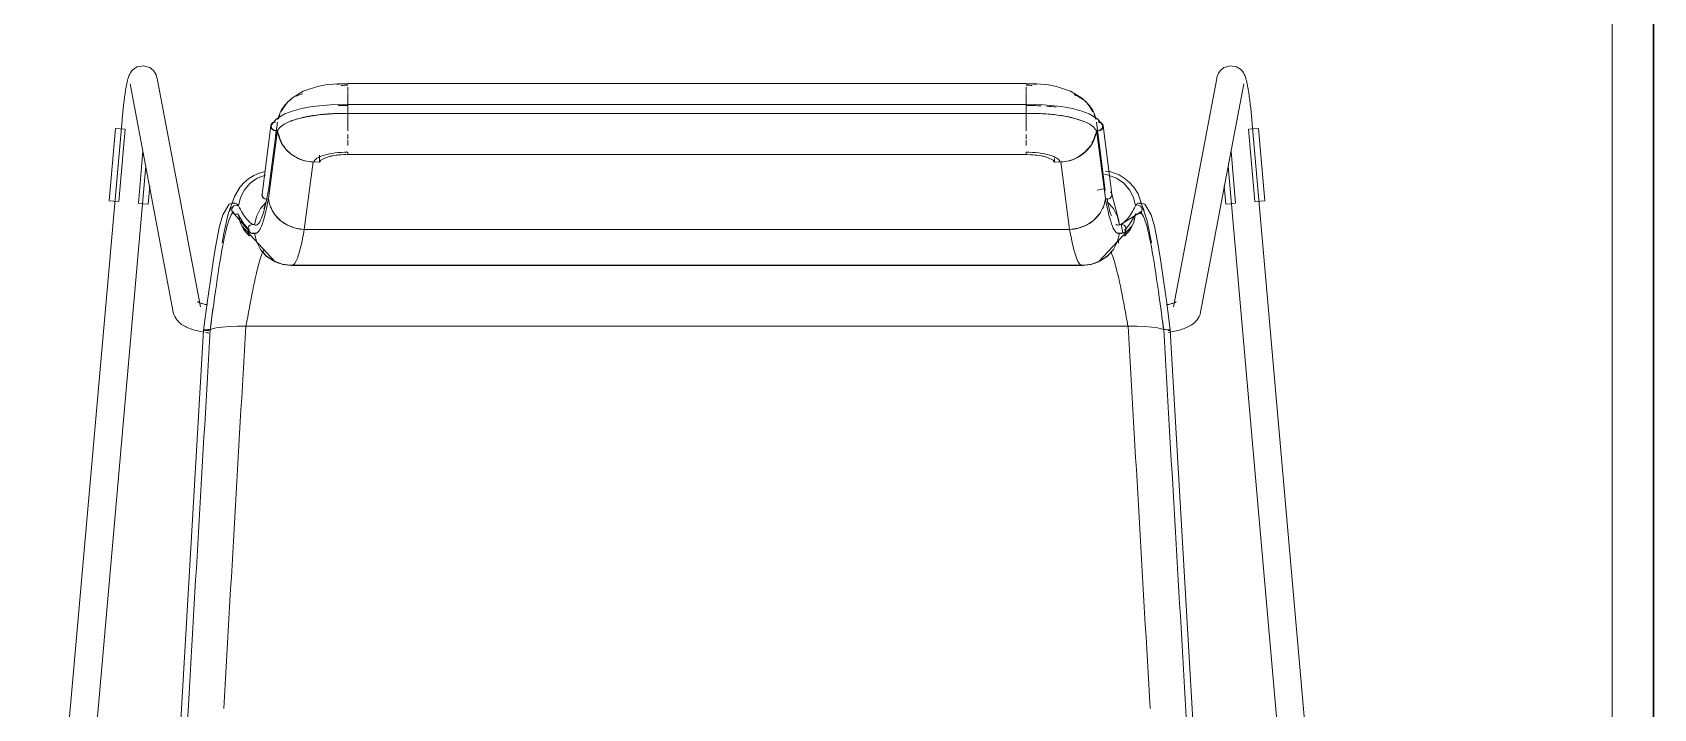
# Model space of a CAD drawing. Header units: millimetres. Extents: x 155927 to 317870, y -36033 to 97293.
# Drawn here: x 224525 to 225230, y 31670 to 31964 of the extents above; entities that cross this region are included whole.
import ezdxf

# ---------------------------------------------------------------- set-up
doc = ezdxf.new("R2010")
doc.units = ezdxf.units.MM
doc.header["$MEASUREMENT"] = 0
for name, color, linetype, lineweight in [('A-GENM', 8, 'CONTINUOUS', 9), ('I-FURN', 8, 'CONTINUOUS', 9), ('I-WALL', 7, 'CONTINUOUS', 9)]:
    doc.layers.add(name, color=color, linetype=linetype, lineweight=lineweight)

msp = doc.modelspace()

# ---------------------------------------------------------------- linework, layer by layer
at = {"layer": 'A-GENM'}
msp.add_line((225211.88, 34227.61), (225211.88, 29907.61), dxfattribs=at)
at = {"layer": 'I-FURN'}
for p, q in [((224569.02, 31948.35), (224568.16, 31947.44)), ((224570.67, 31949.39), (224569.02, 31948.35)), ((224573.43, 31949.88), (224570.67, 31949.39)), ((224576.18, 31949.04), (224573.43, 31949.88)), ((224576.18, 31949.04), (224577.76, 31947.72)), ((224577.76, 31947.72), (224578.51, 31946.64)), ((225041.54, 31947.72), (225040.8, 31946.64)), ((225043.12, 31949.04), (225041.54, 31947.72)), ((225043.12, 31949.04), (225045.87, 31949.88)), ((225045.87, 31949.88), (225048.63, 31949.39)), ((225048.63, 31949.39), (225050.28, 31948.35)), ((225050.28, 31948.35), (225051.14, 31947.44)), ((224565.92, 31940.96), (224565.82, 31940.45)), ((224566.01, 31941.46), (224565.92, 31940.96)), ((224566.11, 31941.94), (224566.01, 31941.46)), ((224566.2, 31942.4), (224566.11, 31941.94)), ((224566.3, 31942.84), (224566.2, 31942.4)), ((224566.4, 31943.27), (224566.3, 31942.84)), ((224566.5, 31943.68), (224566.4, 31943.27)), ((224566.61, 31944.08), (224566.5, 31943.68)), ((224566.73, 31944.48), (224566.61, 31944.08)), ((224566.85, 31944.87), (224566.73, 31944.48)), ((224566.99, 31945.28), (224566.85, 31944.87)), ((224567.16, 31945.7), (224566.99, 31945.28)), ((224567.38, 31946.18), (224567.16, 31945.7)), ((224567.68, 31946.74), (224567.38, 31946.18)), ((224567.53, 31942.05), (224586.34, 31842.76)), ((224568.16, 31947.44), (224567.68, 31946.74)), ((224578.51, 31946.64), (224578.88, 31945.84)), ((224578.88, 31945.84), (224579.1, 31945.22)), ((224579.1, 31945.22), (224579.23, 31944.7)), ((224579.23, 31944.7), (224579.32, 31944.28)), ((224598.13, 31844.99), (224579.32, 31944.28)), ((224642.85, 31938.82), (224649, 31940.85)), ((224649, 31940.85), (224652.5, 31941.5)), ((224652.5, 31941.5), (224657.71, 31942.02)), ((224657.71, 31942.02), (224662.22, 31942.1)), ((224662.22, 31942.1), (224662.22, 31941.93)), ((224957.08, 31942.1), (224662.23, 31942.1)), ((224662.23, 31941.8), (224662.23, 31942.08)), ((224662.23, 31938.85), (224662.23, 31940.61)), ((224957.08, 31941.93), (224957.08, 31942.1)), ((224961.59, 31942.02), (224957.08, 31942.1)), ((224957.08, 31942.08), (224957.08, 31941.8)), ((224957.08, 31940.61), (224957.08, 31938.85)), ((224966.8, 31941.5), (224961.59, 31942.02)), ((224970.3, 31940.85), (224966.8, 31941.5)), ((224976.45, 31938.82), (224970.3, 31940.85)), ((225039.98, 31944.28), (225021.17, 31844.99)), ((225032.96, 31842.76), (225051.77, 31942.05)), ((225040.07, 31944.7), (225039.98, 31944.28)), ((225040.21, 31945.22), (225040.07, 31944.7)), ((225040.42, 31945.84), (225040.21, 31945.22)), ((225040.8, 31946.64), (225040.42, 31945.84)), ((225051.14, 31947.44), (225051.62, 31946.74)), ((225051.62, 31946.74), (225051.92, 31946.18)), ((225051.92, 31946.18), (225052.14, 31945.7)), ((225052.14, 31945.7), (225052.31, 31945.28)), ((225052.31, 31945.28), (225052.45, 31944.87)), ((225052.45, 31944.87), (225052.57, 31944.48)), ((225052.57, 31944.48), (225052.69, 31944.08)), ((225052.69, 31944.08), (225052.8, 31943.68)), ((225052.8, 31943.68), (225052.9, 31943.27)), ((225052.9, 31943.27), (225053, 31942.84)), ((225053, 31942.84), (225053.1, 31942.4)), ((225053.1, 31942.4), (225053.2, 31941.94)), ((225053.2, 31941.94), (225053.29, 31941.46)), ((225053.29, 31941.46), (225053.39, 31940.96)), ((225053.39, 31940.96), (225053.48, 31940.45)), ((224564.83, 31933.68), (224564.75, 31932.98)), ((224564.92, 31934.37), (224564.83, 31933.68)), ((224565, 31935.04), (224564.92, 31934.37)), ((224565.09, 31935.7), (224565, 31935.04)), ((224565.18, 31936.35), (224565.09, 31935.7)), ((224565.27, 31936.99), (224565.18, 31936.35)), ((224565.36, 31937.61), (224565.27, 31936.99)), ((224565.45, 31938.21), (224565.36, 31937.61)), ((224565.54, 31938.8), (224565.45, 31938.21)), ((224565.63, 31939.36), (224565.54, 31938.8)), ((224565.73, 31939.92), (224565.63, 31939.36)), ((224565.82, 31940.45), (224565.73, 31939.92)), ((224634.49, 31932.05), (224636.16, 31934.12)), ((224636.16, 31934.12), (224638.13, 31935.95)), ((224638.13, 31935.95), (224642.85, 31938.82)), ((224662.22, 31935.84), (224662.22, 31932.82)), ((224662.23, 31936), (224662.23, 31938.58)), ((224662.23, 31932.82), (224662.23, 31935.83)), ((224957.08, 31938.58), (224957.08, 31936)), ((224957.08, 31932.82), (224957.08, 31935.84)), ((224957.08, 31935.83), (224957.08, 31932.82)), ((224981.17, 31935.95), (224976.45, 31938.82)), ((224983.14, 31934.12), (224981.17, 31935.95)), ((224984.82, 31932.05), (224983.14, 31934.12)), ((225053.48, 31940.45), (225053.57, 31939.92)), ((225053.57, 31939.92), (225053.67, 31939.36)), ((225053.67, 31939.36), (225053.76, 31938.8)), ((225053.76, 31938.8), (225053.85, 31938.21)), ((225053.85, 31938.21), (225053.94, 31937.61)), ((225053.94, 31937.61), (225054.03, 31936.99)), ((225054.03, 31936.99), (225054.12, 31936.35)), ((225054.12, 31936.35), (225054.21, 31935.7)), ((225054.21, 31935.7), (225054.3, 31935.04)), ((225054.3, 31935.04), (225054.39, 31934.37)), ((225054.39, 31934.37), (225054.47, 31933.68)), ((225054.47, 31933.68), (225054.56, 31932.98)), ((224564.13, 31927.11), (224564.06, 31926.36)), ((224564.2, 31927.86), (224564.13, 31927.11)), ((224564.27, 31928.61), (224564.2, 31927.86)), ((224564.35, 31929.35), (224564.27, 31928.61)), ((224564.42, 31930.09), (224564.35, 31929.35)), ((224564.5, 31930.83), (224564.42, 31930.09)), ((224564.58, 31931.55), (224564.5, 31930.83)), ((224564.66, 31932.27), (224564.58, 31931.55)), ((224564.75, 31932.98), (224564.66, 31932.27)), ((224629.13, 31924.29), (224631.02, 31926.67)), ((224631.02, 31926.67), (224634.85, 31928.97)), ((224633.16, 31929.78), (224634.49, 31932.05)), ((224634.85, 31928.97), (224638.02, 31930.17)), ((224638.02, 31930.17), (224642.06, 31931.25)), ((224640.89, 31926.9), (224638.07, 31926.02)), ((224644.39, 31927.7), (224640.89, 31926.9)), ((224642.06, 31931.25), (224646.78, 31932.11)), ((224649.83, 31928.53), (224644.39, 31927.7)), ((224646.78, 31932.11), (224654.66, 31932.91)), ((224655.81, 31929.01), (224649.83, 31928.53)), ((224654.66, 31932.91), (224662.22, 31933.06)), ((224662.22, 31929.1), (224655.81, 31929.01)), ((224662.22, 31933.06), (224662.22, 31932.99)), ((224662.22, 31932.99), (224662.22, 31932.79)), ((224662.22, 31932.79), (224662.22, 31932.49)), ((224662.22, 31932.49), (224662.22, 31932.1)), ((224662.22, 31932.1), (224662.22, 31931.65)), ((224662.22, 31931.65), (224662.22, 31931.15)), ((224662.22, 31931.15), (224662.22, 31930.65)), ((224662.22, 31930.65), (224662.22, 31930.18)), ((224662.22, 31930.18), (224662.22, 31929.76)), ((224662.22, 31929.76), (224662.22, 31929.43)), ((224662.22, 31929.43), (224662.22, 31929.21)), ((224662.22, 31929.21), (224662.22, 31929.1)), ((224662.22, 31929.13), (224662.22, 31925.31)), ((224957.08, 31933.06), (224662.23, 31933.06)), ((224662.23, 31929.1), (224662.23, 31933.06)), ((224662.23, 31925.31), (224662.23, 31929.13)), ((224662.23, 31929.1), (224957.08, 31929.1)), ((224957.08, 31933.06), (224957.08, 31929.21)), ((224964.64, 31932.91), (224957.08, 31933.06)), ((224957.08, 31932.99), (224957.08, 31933.06)), ((224957.08, 31932.79), (224957.08, 31932.99)), ((224957.08, 31932.49), (224957.08, 31932.79)), ((224957.08, 31932.1), (224957.08, 31932.49)), ((224957.08, 31931.65), (224957.08, 31932.1)), ((224957.08, 31931.15), (224957.08, 31931.65)), ((224957.08, 31930.65), (224957.08, 31931.15)), ((224957.08, 31930.18), (224957.08, 31930.65)), ((224957.08, 31929.76), (224957.08, 31930.18)), ((224957.08, 31929.43), (224957.08, 31929.76)), ((224957.08, 31929.21), (224957.08, 31929.43)), ((224957.08, 31925.31), (224957.08, 31929.13)), ((224957.08, 31929.13), (224957.08, 31925.31)), ((224963.3, 31929.02), (224957.08, 31929.1)), ((224969.86, 31928.49), (224963.3, 31929.02)), ((224972.52, 31932.11), (224964.64, 31932.91)), ((224973.88, 31927.89), (224969.86, 31928.49)), ((224977.24, 31931.25), (224972.52, 31932.11)), ((224978.31, 31926.93), (224973.88, 31927.89)), ((224981.28, 31930.17), (224977.24, 31931.25)), ((224981.75, 31925.83), (224978.31, 31926.93)), ((224984.45, 31928.97), (224981.28, 31930.17)), ((224988.28, 31926.67), (224984.45, 31928.97)), ((224986.15, 31929.78), (224984.82, 31932.05)), ((224990.17, 31924.29), (224988.28, 31926.67)), ((225054.56, 31932.98), (225054.64, 31932.27)), ((225054.64, 31932.27), (225054.72, 31931.55)), ((225054.72, 31931.55), (225054.8, 31930.83)), ((225054.8, 31930.83), (225054.88, 31930.09)), ((225054.88, 31930.09), (225054.95, 31929.35)), ((225054.95, 31929.35), (225055.03, 31928.61)), ((225055.03, 31928.61), (225055.1, 31927.86)), ((225055.1, 31927.86), (225055.17, 31927.11)), ((225055.17, 31927.11), (225055.24, 31926.36)), ((224564.05, 31926.2), (224525.1, 31482.88)), ((224558.47, 31891.18), (224561.23, 31922.59)), ((224561.23, 31922.59), (224563.28, 31922.41)), ((224562.71, 31890.81), (224565.47, 31922.22)), ((224563.28, 31922.41), (224565.34, 31922.23)), ((224564.06, 31926.36), (224564.05, 31926.2)), ((224624.92, 31894.01), (224628.77, 31923.79)), ((224627.75, 31892.11), (224631.59, 31921.81)), ((224627.77, 31895.65), (224631.61, 31925.35)), ((224630.84, 31919.38), (224631.46, 31924.16)), ((224638.07, 31926.02), (224637.56, 31925.83)), ((224662.23, 31921.56), (224662.23, 31925.12)), ((224662.23, 31918.09), (224662.23, 31919.93)), ((224957.08, 31925.12), (224957.08, 31921.56)), ((224957.08, 31919.93), (224957.08, 31918.09)), ((224987.69, 31925.35), (224991.53, 31895.65)), ((224991.55, 31892.11), (224987.71, 31921.81)), ((224988.46, 31919.38), (224988.15, 31921.82)), ((224990.53, 31923.79), (224994.38, 31894.01)), ((225053.84, 31922.22), (225056.59, 31890.81)), ((225053.96, 31922.23), (225056.02, 31922.41)), ((225055.24, 31926.36), (225055.25, 31926.2)), ((225094.2, 31482.88), (225055.25, 31926.2)), ((225056.02, 31922.41), (225058.07, 31922.59)), ((225058.07, 31922.59), (225060.83, 31891.18)), ((224573.14, 31912.67), (224571.15, 31890.07)), ((224662.22, 31917.61), (224662.22, 31916.12)), ((224662.23, 31915.11), (224662.23, 31916.13)), ((224957.08, 31917.57), (224957.08, 31915.11)), ((225048.15, 31890.07), (225046.17, 31912.55)), ((224537.06, 31481.83), (224574.35, 31906.33)), ((224643.29, 31878.73), (224647.15, 31908.01)), ((224647.15, 31908.01), (224649.87, 31907.94)), ((224649.87, 31910.95), (224649.87, 31907.94)), ((224649.87, 31907.94), (224650.51, 31908.8)), ((224650.51, 31908.8), (224651.86, 31909.59)), ((224651.86, 31909.59), (224653.84, 31910.26)), ((224653.84, 31910.26), (224656.34, 31910.77)), ((224656.34, 31910.77), (224659.19, 31911.09)), ((224659.19, 31911.09), (224662.22, 31911.2)), ((224662.22, 31911.2), (224957.08, 31911.2)), ((224957.08, 31911.26), (224662.23, 31911.26)), ((224957.08, 31911.2), (224960.11, 31911.09)), ((224960.11, 31911.09), (224962.96, 31910.77)), ((224962.96, 31910.77), (224965.46, 31910.26)), ((224965.46, 31910.26), (224967.44, 31909.59)), ((224967.44, 31909.59), (224968.79, 31908.8)), ((224968.79, 31908.8), (224969.43, 31907.94)), ((224969.43, 31907.94), (224969.43, 31909.6)), ((224969.43, 31907.94), (224972.15, 31908.01)), ((224972.15, 31908.01), (224976.01, 31878.73)), ((225044.97, 31906.18), (225082.25, 31481.83)), ((224617.18, 31899.12), (224615.44, 31897.15)), ((224619.16, 31900.8), (224617.18, 31899.12)), ((224619.77, 31898.78), (224617.29, 31895.95)), ((224621.36, 31902.18), (224619.16, 31900.8)), ((224622.86, 31900.95), (224619.77, 31898.78)), ((224623.72, 31903.2), (224621.36, 31902.18)), ((224626.37, 31902.35), (224622.86, 31900.95)), ((224626.23, 31903.86), (224623.72, 31903.2)), ((224991.18, 31902.71), (224992.93, 31902.34)), ((224992.93, 31902.35), (224991.19, 31902.72)), ((224993.92, 31903.69), (224991.65, 31903.98)), ((224996.44, 31900.95), (224992.93, 31902.35)), ((224997.52, 31902.39), (224993.92, 31903.69)), ((224999.53, 31898.78), (224996.44, 31900.95)), ((224999.79, 31901.05), (224997.52, 31902.39)), ((224999.53, 31898.78), (225001.67, 31896.41)), ((225002.01, 31895.95), (224999.53, 31898.78)), ((225001.96, 31899.27), (224999.79, 31901.05)), ((225003.95, 31897.03), (225001.96, 31899.27)), ((224575.39, 31889.7), (224576.08, 31897.59)), ((224612.94, 31893.04), (224610.27, 31885.41)), ((224615.44, 31897.15), (224612.94, 31893.04)), ((224615.55, 31892.63), (224614.65, 31889)), ((224617.29, 31895.95), (224615.55, 31892.63)), ((224624.97, 31894.25), (224624.9, 31893.78)), ((224624.9, 31893.78), (224624.97, 31893.31)), ((224625.16, 31894.69), (224624.97, 31894.25)), ((224624.97, 31893.31), (224625.16, 31892.87)), ((224625.16, 31892.87), (224625.45, 31892.49)), ((224625.45, 31892.49), (224625.84, 31892.19)), ((224625.84, 31892.19), (224626.29, 31891.99)), ((224626.29, 31891.99), (224626.78, 31891.91)), ((224626.52, 31890.14), (224627.89, 31896.43)), ((224626.78, 31891.91), (224627.28, 31891.95)), ((224991.41, 31896.43), (224987.92, 31895.75)), ((224992.02, 31891.95), (224992.52, 31891.91)), ((224992.52, 31891.91), (224993.01, 31891.99)), ((224993.01, 31891.99), (224993.46, 31892.19)), ((224993.46, 31892.19), (224993.85, 31892.49)), ((224994.14, 31894.69), (224993.85, 31895.08)), ((224993.85, 31892.49), (224994.14, 31892.87)), ((224994.33, 31894.25), (224994.14, 31894.69)), ((224994.14, 31892.87), (224994.33, 31893.31)), ((224994.4, 31893.78), (224994.33, 31894.25)), ((224994.33, 31893.31), (224994.4, 31893.78)), ((224994.37, 31894.09), (224997.34, 31882.48)), ((225003.75, 31892.63), (225002.01, 31895.95)), ((225004.65, 31889), (225003.75, 31892.63)), ((225005.77, 31894.2), (225003.95, 31897.03)), ((225009.76, 31882.49), (225005.77, 31894.2)), ((225043.22, 31897.59), (225043.92, 31889.7)), ((224560.52, 31891), (224558.47, 31891.18)), ((224562.58, 31890.82), (224560.52, 31891)), ((224573.34, 31889.88), (224571.28, 31890.06)), ((224575.39, 31889.7), (224573.34, 31889.88)), ((224606.46, 31880.05), (224607.87, 31885.05)), ((224607.87, 31885.05), (224610.64, 31889.69)), ((224610.27, 31885.41), (224608.38, 31876.89)), ((224610.64, 31889.69), (224612.83, 31890.22)), ((224611.85, 31887.78), (224611.77, 31887.3)), ((224611.77, 31887.3), (224611.83, 31886.81)), ((224611.78, 31887.3), (224611.85, 31887.78)), ((224611.84, 31886.81), (224611.78, 31887.3)), ((224611.83, 31886.81), (224612.01, 31886.35)), ((224612.02, 31886.35), (224611.84, 31886.81)), ((224611.85, 31887.78), (224612.04, 31888.23)), ((224612.04, 31888.23), (224611.85, 31887.78)), ((224611.97, 31886.44), (224620.09, 31877.02)), ((224612.13, 31886.17), (224612, 31886.38)), ((224612.01, 31886.35), (224612.3, 31885.95)), ((224612.31, 31885.95), (224612.02, 31886.35)), ((224612.04, 31888.23), (224612.34, 31888.63)), ((224612.34, 31888.63), (224612.04, 31888.23)), ((224612.3, 31885.95), (224612.68, 31885.63)), ((224612.68, 31885.63), (224612.31, 31885.95)), ((224612.73, 31888.94), (224612.34, 31888.63)), ((224612.34, 31888.63), (224612.73, 31888.93)), ((224613.13, 31885.42), (224612.68, 31885.63)), ((224612.68, 31885.63), (224613.13, 31885.42)), ((224612.73, 31888.93), (224613.19, 31889.13)), ((224613.19, 31889.13), (224612.73, 31888.94)), ((224612.83, 31890.22), (224613.74, 31889.92)), ((224613.62, 31885.33), (224613.13, 31885.42)), ((224613.13, 31885.42), (224613.62, 31885.33)), ((224613.68, 31889.21), (224613.19, 31889.13)), ((224613.19, 31889.13), (224613.68, 31889.2)), ((224614.12, 31885.36), (224613.62, 31885.33)), ((224613.62, 31885.33), (224614.12, 31885.36)), ((224614.18, 31889.16), (224613.68, 31889.21)), ((224613.68, 31889.2), (224614.18, 31889.16)), ((224614.6, 31885.51), (224614.12, 31885.36)), ((224614.12, 31885.36), (224614.6, 31885.51)), ((224614.18, 31889.16), (224614.65, 31889)), ((224614.65, 31889), (224614.18, 31889.16)), ((224615.39, 31881.9), (224614.6, 31885.51)), ((224614.6, 31885.51), (224615.38, 31881.9)), ((224614.65, 31889), (224614.66, 31889.09)), ((224622.5, 31884.34), (224621.61, 31880.63)), ((224624.25, 31887.74), (224622.5, 31884.34)), ((224626.76, 31890.61), (224624.25, 31887.74)), ((224625.76, 31887.71), (224626.52, 31890.14)), ((224630.38, 31885.34), (224632.87, 31882.6)), ((224986.44, 31882.6), (224988.92, 31885.34)), ((224995.05, 31887.74), (224992.54, 31890.61)), ((224996.8, 31884.34), (224995.05, 31887.74)), ((224997.69, 31880.63), (224996.8, 31884.34)), ((225007.33, 31886.44), (224997.94, 31880.73)), ((225004.7, 31885.51), (225003.91, 31881.9)), ((225003.92, 31881.9), (225004.7, 31885.51)), ((225004.64, 31889.09), (225004.65, 31889)), ((225004.65, 31889), (225004.9, 31889.1)), ((225004.89, 31889.1), (225004.65, 31889)), ((225005.18, 31885.36), (225004.7, 31885.51)), ((225004.7, 31885.51), (225005.18, 31885.36)), ((225005.68, 31885.33), (225005.18, 31885.36)), ((225005.18, 31885.36), (225005.68, 31885.33)), ((225006.47, 31890.22), (225005.56, 31889.92)), ((225006.12, 31889.13), (225005.62, 31889.21)), ((225005.62, 31889.2), (225006.11, 31889.13)), ((225006.17, 31885.42), (225005.68, 31885.33)), ((225005.68, 31885.33), (225006.17, 31885.42)), ((225006.11, 31889.13), (225006.57, 31888.93)), ((225006.57, 31888.94), (225006.12, 31889.13)), ((225006.62, 31885.63), (225006.17, 31885.42)), ((225006.17, 31885.42), (225006.62, 31885.63)), ((225008.66, 31889.69), (225006.47, 31890.22)), ((225006.96, 31888.63), (225006.57, 31888.94)), ((225006.57, 31888.93), (225006.96, 31888.63)), ((225007, 31885.95), (225006.62, 31885.63)), ((225006.62, 31885.63), (225007, 31885.95)), ((225006.96, 31888.63), (225007.26, 31888.23)), ((225007.26, 31888.23), (225006.96, 31888.63)), ((225007.28, 31886.35), (225007, 31885.95)), ((225007, 31885.95), (225007.29, 31886.35)), ((225007.26, 31888.23), (225007.45, 31887.78)), ((225007.46, 31887.78), (225007.26, 31888.23)), ((225007.47, 31886.81), (225007.28, 31886.35)), ((225007.29, 31886.35), (225007.47, 31886.81)), ((225007.45, 31887.78), (225007.53, 31887.3)), ((225007.53, 31887.3), (225007.46, 31887.78)), ((225007.53, 31887.3), (225007.47, 31886.81)), ((225007.47, 31886.81), (225007.53, 31887.3)), ((225011.43, 31885.05), (225008.66, 31889.69)), ((225012.84, 31880.05), (225011.43, 31885.05)), ((225045.96, 31889.88), (225043.92, 31889.7)), ((225048.02, 31890.06), (225045.96, 31889.88)), ((225058.78, 31891), (225056.72, 31890.82)), ((225060.83, 31891.18), (225058.78, 31891)), ((224604.66, 31871.03), (224606.46, 31880.05)), ((224615.38, 31881.9), (224617.02, 31878.57)), ((224617.03, 31878.58), (224615.39, 31881.9)), ((224616.08, 31880.25), (224630.68, 31864.55)), ((224617.02, 31878.57), (224619.42, 31875.74)), ((224619.43, 31875.74), (224617.03, 31878.58)), ((224618.83, 31879.37), (224618.76, 31878.88)), ((224618.76, 31878.88), (224618.83, 31878.39)), ((224618.77, 31878.88), (224618.84, 31879.37)), ((224618.84, 31878.39), (224618.77, 31878.88)), ((224619.02, 31879.83), (224618.83, 31879.37)), ((224618.83, 31878.39), (224619.02, 31877.92)), ((224618.84, 31879.37), (224619.02, 31879.83)), ((224619.02, 31877.92), (224618.84, 31878.39)), ((224619.02, 31879.83), (224619.32, 31880.23)), ((224619.31, 31880.23), (224619.02, 31879.83)), ((224619.32, 31877.52), (224619.02, 31877.92)), ((224619.02, 31877.92), (224619.31, 31877.52)), ((224619.7, 31880.55), (224619.31, 31880.23)), ((224619.31, 31877.52), (224619.7, 31877.21)), ((224619.32, 31880.23), (224619.7, 31880.54)), ((224619.7, 31877.21), (224619.32, 31877.52)), ((224620.15, 31880.75), (224619.7, 31880.55)), ((224619.7, 31880.54), (224620.15, 31880.74)), ((224620.15, 31877.01), (224619.7, 31877.21)), ((224619.7, 31877.21), (224620.15, 31877)), ((224619.79, 31877.15), (224622.67, 31877.11)), ((224620.15, 31880.74), (224620.64, 31880.83)), ((224620.64, 31880.83), (224620.15, 31880.75)), ((224620.64, 31880.83), (224621.14, 31880.79)), ((224621.14, 31880.79), (224620.64, 31880.83)), ((224620.93, 31880.91), (224621.36, 31880.73)), ((224621.14, 31880.79), (224621.61, 31880.63)), ((224621.61, 31880.63), (224621.14, 31880.79)), ((224621.61, 31877.12), (224621.14, 31876.96)), ((224621.14, 31876.96), (224621.61, 31877.12)), ((224621.61, 31877.12), (224622.5, 31873.41)), ((224632.87, 31882.6), (224635.98, 31880.52)), ((224635.98, 31880.52), (224639.52, 31879.21)), ((224639.52, 31879.21), (224643.29, 31878.73)), ((224976.01, 31878.73), (224643.29, 31878.73)), ((224643.29, 31878.73), (224976.01, 31878.73)), ((224976.01, 31878.73), (224979.78, 31879.21)), ((224979.78, 31879.21), (224983.32, 31880.52)), ((224983.32, 31880.52), (224986.44, 31882.6)), ((225003.22, 31880.25), (224988.62, 31864.55)), ((224999.51, 31877.15), (224996.63, 31877.11)), ((224996.8, 31873.41), (224997.69, 31877.12)), ((224997.34, 31882.48), (224997.66, 31880.61)), ((224997.69, 31880.63), (224998.16, 31880.79)), ((224998.17, 31880.79), (224997.69, 31880.63)), ((224998.16, 31876.96), (224997.69, 31877.12)), ((224997.69, 31877.12), (224998.17, 31876.96)), ((224998.16, 31880.79), (224998.66, 31880.83)), ((224998.66, 31880.83), (224998.17, 31880.79)), ((224999.21, 31877.02), (224998.37, 31880.91)), ((224998.66, 31880.83), (224999.15, 31880.74)), ((224999.15, 31880.75), (224998.66, 31880.83)), ((224999.61, 31880.55), (224999.15, 31880.75)), ((224999.15, 31880.74), (224999.6, 31880.54)), ((224999.6, 31877.21), (224999.15, 31877.01)), ((224999.15, 31877), (224999.61, 31877.21)), ((224999.6, 31880.54), (224999.98, 31880.23)), ((224999.98, 31877.52), (224999.6, 31877.21)), ((224999.99, 31880.23), (224999.61, 31880.55)), ((224999.61, 31877.21), (224999.99, 31877.52)), ((225002.27, 31878.58), (224999.88, 31875.74)), ((224999.88, 31875.74), (225002.28, 31878.57)), ((224999.98, 31880.23), (225000.28, 31879.83)), ((225000.28, 31877.92), (224999.98, 31877.52)), ((225000.28, 31879.83), (224999.99, 31880.23)), ((224999.99, 31877.52), (225000.28, 31877.92)), ((225000.28, 31879.83), (225000.47, 31879.37)), ((225000.47, 31879.37), (225000.28, 31879.83)), ((225000.47, 31878.39), (225000.28, 31877.92)), ((225000.28, 31877.92), (225000.47, 31878.39)), ((225000.47, 31879.37), (225000.53, 31878.88)), ((225000.54, 31878.88), (225000.47, 31879.37)), ((225000.53, 31878.88), (225000.47, 31878.39)), ((225000.47, 31878.39), (225000.54, 31878.88)), ((225003.91, 31881.9), (225002.27, 31878.58)), ((225002.28, 31878.57), (225003.92, 31881.9)), ((225011.66, 31872.83), (225009.76, 31882.49)), ((225014.64, 31871.03), (225012.84, 31880.05)), ((224603.63, 31864.72), (224604.66, 31871.03)), ((224608.38, 31876.89), (224607.64, 31872.83)), ((224620.64, 31876.92), (224620.15, 31877.01)), ((224620.15, 31877), (224620.64, 31876.92)), ((224621.14, 31876.96), (224620.64, 31876.92)), ((224620.64, 31876.92), (224621.14, 31876.96)), ((224622.5, 31873.41), (224624.25, 31870.01)), ((224624.26, 31870.02), (224622.51, 31873.41)), ((224996.8, 31873.41), (224995.04, 31870.02)), ((224995.05, 31870.01), (224996.8, 31873.41)), ((224998.66, 31876.92), (224998.16, 31876.96)), ((224998.17, 31876.96), (224998.66, 31876.92)), ((224999.15, 31877.01), (224998.66, 31876.92)), ((224998.66, 31876.92), (224999.15, 31877)), ((225015.67, 31864.72), (225014.64, 31871.03)), ((224602.45, 31856.7), (224603.63, 31864.72)), ((224624.25, 31870.01), (224626.76, 31867.14)), ((224626.77, 31867.15), (224624.26, 31870.02)), ((224626.76, 31867.14), (224629.9, 31864.97)), ((224629.9, 31864.98), (224626.77, 31867.15)), ((224629.58, 31865.15), (224634.05, 31863.42)), ((224633.47, 31863.61), (224629.9, 31864.98)), ((224629.9, 31864.97), (224633.47, 31863.6)), ((224630.68, 31864.55), (224632.61, 31863.85)), ((224637.26, 31863.13), (224633.47, 31863.61)), ((224633.47, 31863.6), (224637.26, 31863.13)), ((224634.05, 31863.42), (224637.8, 31862.98)), ((224982.04, 31863.13), (224637.26, 31863.13)), ((224637.26, 31863.13), (224982.04, 31863.13)), ((224985.25, 31863.42), (224981.5, 31862.98)), ((224985.83, 31863.61), (224982.04, 31863.13)), ((224982.04, 31863.13), (224985.83, 31863.6)), ((224989.72, 31865.15), (224985.25, 31863.42)), ((224989.4, 31864.98), (224985.83, 31863.61)), ((224985.83, 31863.6), (224989.4, 31864.97)), ((224988.62, 31864.55), (224986.69, 31863.85)), ((224992.54, 31867.15), (224989.4, 31864.98)), ((224989.4, 31864.97), (224992.54, 31867.14)), ((224995.04, 31870.02), (224992.54, 31867.15)), ((224992.54, 31867.14), (224995.05, 31870.01)), ((225016.86, 31856.7), (225015.67, 31864.72)), ((224601.09, 31846.77), (224602.45, 31856.7)), ((224637.8, 31862.98), (224942.6, 31862.98)), ((224942.6, 31862.98), (224981.51, 31862.98)), ((225018.21, 31846.77), (225016.86, 31856.7)), ((224586.34, 31842.76), (224586.6, 31841.77)), ((224596.91, 31847.22), (224596.94, 31847.21)), ((224596.94, 31847.21), (224597.01, 31847.16)), ((224597.01, 31847.16), (224597.1, 31847.12)), ((224597.1, 31847.12), (224597.25, 31847.04)), ((224597.25, 31847.04), (224597.44, 31846.96)), ((224597.44, 31846.96), (224597.68, 31846.86)), ((224597.68, 31846.86), (224597.95, 31846.76)), ((224597.95, 31846.76), (224598.25, 31846.65)), ((224598.25, 31846.65), (224598.58, 31846.54)), ((224598.58, 31846.54), (224598.95, 31846.44)), ((224598.95, 31846.44), (224599.34, 31846.33)), ((224599.34, 31846.33), (224599.77, 31846.22)), ((224599.54, 31834.91), (224601.09, 31846.77)), ((224599.77, 31846.22), (224600.21, 31846.12)), ((224600.21, 31846.12), (224600.68, 31846.02)), ((224600.68, 31846.02), (224601.17, 31845.92)), ((225018.62, 31846.02), (225018.13, 31845.92)), ((225019.76, 31834.91), (225018.21, 31846.77)), ((225019.09, 31846.12), (225018.62, 31846.02)), ((225019.54, 31846.22), (225019.09, 31846.12)), ((225019.96, 31846.33), (225019.54, 31846.22)), ((225020.35, 31846.44), (225019.96, 31846.33)), ((225020.72, 31846.54), (225020.35, 31846.44)), ((225021.05, 31846.65), (225020.72, 31846.54)), ((225021.36, 31846.76), (225021.05, 31846.65)), ((225021.63, 31846.86), (225021.36, 31846.76)), ((225021.86, 31846.96), (225021.63, 31846.86)), ((225022.05, 31847.04), (225021.86, 31846.96)), ((225022.2, 31847.12), (225022.05, 31847.04)), ((225022.29, 31847.16), (225022.2, 31847.12)), ((225022.36, 31847.21), (225022.29, 31847.16)), ((225022.39, 31847.22), (225022.36, 31847.21)), ((225032.96, 31842.76), (225032.7, 31841.77)), ((224599.53, 31834.91), (224580.25, 31503)), ((224586.6, 31841.77), (224586.96, 31840.88)), ((224586.96, 31840.88), (224587.4, 31840.09)), ((224587.4, 31840.09), (224587.89, 31839.4)), ((224587.89, 31839.4), (224588.39, 31838.8)), ((224588.39, 31838.8), (224588.92, 31838.28)), ((224588.92, 31838.28), (224589.45, 31837.83)), ((224589.45, 31837.83), (224589.98, 31837.43)), ((224589.98, 31837.43), (224590.52, 31837.07)), ((224590.52, 31837.07), (224591.06, 31836.75)), ((224591.06, 31836.75), (224591.59, 31836.46)), ((224591.59, 31836.46), (224592.14, 31836.18)), ((224592.14, 31836.18), (224592.7, 31835.93)), ((224592.7, 31835.93), (224593.27, 31835.7)), ((224593.27, 31835.7), (224593.85, 31835.48)), ((224593.85, 31835.48), (224594.45, 31835.27)), ((224594.45, 31835.27), (224595.05, 31835.08)), ((224595.05, 31835.08), (224595.67, 31834.89)), ((224595.67, 31834.89), (224596.3, 31834.72)), ((224599.53, 31834.91), (224599.6, 31834.97)), ((224599.59, 31834.86), (224599.53, 31834.91)), ((224599.61, 31834.97), (224599.54, 31834.91)), ((224599.54, 31834.91), (224599.6, 31834.86)), ((224599.78, 31834.81), (224599.59, 31834.86)), ((224599.6, 31834.97), (224599.8, 31835.02)), ((224599.6, 31834.86), (224599.78, 31834.81)), ((224599.8, 31835.02), (224599.61, 31834.97)), ((224600.1, 31835.06), (224599.8, 31835.02)), ((224599.8, 31835.02), (224600.1, 31835.06)), ((224600.49, 31835.09), (224600.1, 31835.06)), ((224600.1, 31835.06), (224600.48, 31835.09)), ((224600.48, 31835.09), (224600.94, 31835.11)), ((224600.94, 31835.11), (224600.49, 31835.09)), ((224601.43, 31835.12), (224600.94, 31835.11)), ((224600.94, 31835.11), (224601.43, 31835.12)), ((224601.93, 31835.12), (224601.43, 31835.12)), ((224601.43, 31835.12), (224601.93, 31835.12)), ((224602.4, 31835.1), (224601.93, 31835.12)), ((224601.93, 31835.12), (224602.4, 31835.1)), ((224602.4, 31835.1), (224603.3, 31835.5)), ((224603.3, 31835.5), (224602.4, 31835.1)), ((224603.3, 31835.5), (224605.04, 31835.87)), ((224605.05, 31835.87), (224603.3, 31835.5)), ((224605.05, 31835.87), (224607.51, 31836.18)), ((224607.55, 31836.18), (224605.05, 31835.87)), ((224607.54, 31836.18), (224610.6, 31836.42)), ((224610.65, 31836.42), (224607.55, 31836.18)), ((224610.65, 31836.42), (224614.12, 31836.57)), ((224614.18, 31836.57), (224610.65, 31836.42)), ((224614.18, 31836.57), (224617.87, 31836.63)), ((224617.95, 31836.63), (224614.18, 31836.57)), ((225001.35, 31836.63), (224617.95, 31836.63)), ((224617.95, 31836.63), (225001.35, 31836.63)), ((225005.12, 31836.57), (225001.35, 31836.63)), ((225001.43, 31836.63), (225005.12, 31836.57)), ((225008.65, 31836.42), (225005.12, 31836.57)), ((225005.18, 31836.57), (225008.66, 31836.42)), ((225011.76, 31836.18), (225008.65, 31836.42)), ((225008.7, 31836.42), (225011.76, 31836.18)), ((225014.25, 31835.87), (225011.76, 31836.18)), ((225011.79, 31836.18), (225014.25, 31835.87)), ((225016, 31835.5), (225014.25, 31835.87)), ((225014.26, 31835.87), (225016, 31835.5)), ((225016, 31835.5), (225016.9, 31835.1)), ((225016.9, 31835.1), (225016, 31835.5)), ((225017.37, 31835.12), (225016.9, 31835.1)), ((225016.9, 31835.1), (225017.37, 31835.12)), ((225017.87, 31835.12), (225017.37, 31835.12)), ((225017.37, 31835.12), (225017.87, 31835.12)), ((225018.36, 31835.11), (225017.87, 31835.12)), ((225017.87, 31835.12), (225018.36, 31835.11)), ((225018.82, 31835.09), (225018.36, 31835.11)), ((225018.36, 31835.11), (225018.82, 31835.09)), ((225019.2, 31835.06), (225018.82, 31835.09)), ((225018.82, 31835.09), (225019.21, 31835.06)), ((225019.5, 31835.02), (225019.2, 31835.06)), ((225019.21, 31835.06), (225019.5, 31835.02)), ((225019.7, 31834.86), (225019.76, 31834.91)), ((225019.7, 31834.86), (225019.7, 31834.86)), ((225019.71, 31834.86), (225019.7, 31834.86)), ((225019.77, 31834.91), (225019.71, 31834.86)), ((225019.77, 31834.91), (225039.06, 31503)), ((225023.63, 31834.89), (225023, 31834.72)), ((225024.25, 31835.08), (225023.63, 31834.89)), ((225024.86, 31835.27), (225024.25, 31835.08)), ((225025.45, 31835.48), (225024.86, 31835.27)), ((225026.03, 31835.7), (225025.45, 31835.48)), ((225026.6, 31835.93), (225026.03, 31835.7)), ((225027.16, 31836.18), (225026.6, 31835.93)), ((225027.71, 31836.46), (225027.16, 31836.18)), ((225028.25, 31836.75), (225027.71, 31836.46)), ((225028.79, 31837.07), (225028.25, 31836.75)), ((225029.32, 31837.43), (225028.79, 31837.07)), ((225029.86, 31837.83), (225029.32, 31837.43)), ((225030.38, 31838.28), (225029.86, 31837.83)), ((225030.91, 31838.8), (225030.38, 31838.28)), ((225031.42, 31839.4), (225030.91, 31838.8)), ((225031.9, 31840.09), (225031.42, 31839.4)), ((225032.34, 31840.88), (225031.9, 31840.09)), ((225032.7, 31841.77), (225032.34, 31840.88)), ((224596.3, 31834.72), (224596.94, 31834.56)), ((224596.94, 31834.56), (224597.6, 31834.41)), ((224597.6, 31834.41), (224598.26, 31834.26)), ((224598.26, 31834.26), (224598.95, 31834.13)), ((224598.95, 31834.13), (224599.64, 31834)), ((224599.78, 31834.81), (224600.07, 31834.76)), ((224600.07, 31834.76), (224599.78, 31834.81)), ((224600.07, 31834.76), (224600.45, 31834.73)), ((224600.45, 31834.73), (224600.07, 31834.76)), ((224600.34, 31833.89), (224601.06, 31833.78)), ((224600.45, 31834.73), (224600.9, 31834.71)), ((224600.9, 31834.71), (224600.45, 31834.73)), ((224600.9, 31834.71), (224601.39, 31834.7)), ((224601.39, 31834.7), (224600.9, 31834.71)), ((224601.06, 31833.78), (224601.78, 31833.68)), ((224601.39, 31834.7), (224601.89, 31834.7)), ((224601.89, 31834.7), (224601.39, 31834.7)), ((225018.85, 31834.73), (225019.23, 31834.76)), ((225019.23, 31834.76), (225018.85, 31834.73)), ((225019.66, 31834), (225018.96, 31833.89)), ((225019.23, 31834.76), (225019.52, 31834.81)), ((225019.52, 31834.81), (225019.23, 31834.76)), ((225020.36, 31834.13), (225019.66, 31834)), ((225021.04, 31834.26), (225020.36, 31834.13)), ((225021.71, 31834.41), (225021.04, 31834.26)), ((225022.36, 31834.56), (225021.71, 31834.41)), ((225023, 31834.72), (225022.36, 31834.56))]:
    msp.add_line(p, q, dxfattribs=at)
for centre, major_axis, ratio, start_param, end_param in [((224662.22, 31937.82), (-12.4, 0), 0.287441, 4.712389, 4.950404), ((224957.08, 31937.82), (-12.4, 0), 0.287441, 4.492176, 4.712389), ((224662.22, 31926.35), (0, -15.75), 0.000004, 5.8107, 5.99294), ((224957.08, 31926.35), (0, -15.75), 0.000004, 0.290246, 0.472486), ((224626.87, 31893.78), (-1.96, 0), 0.955139, 5.775592, 8.064923), ((224643.42, 31893.8), (-15.78, 0), 0.955139, 0.112537, 0.595753), ((224975.88, 31893.8), (-15.78, 0), 0.955139, 2.545839, 3.029056), ((224992.43, 31893.78), (-1.96, 0), 0.955139, 1.359855, 3.903556), ((224643.42, 31893.8), (-15.78, 0), 0.955139, 0.595876, 1.562553), ((224975.88, 31893.8), (-15.78, 0), 0.955139, 1.579038, 2.545717)]:
    msp.add_ellipse(centre, major_axis=major_axis, ratio=ratio, start_param=start_param, end_param=end_param, dxfattribs=at)
for points in [[(224657.26, 31941.79), (224658.84, 31941.94), (224660.51, 31942.01), (224662.22, 31942.01)], [(224957.08, 31942.01), (224958.66, 31942.01), (224960.16, 31941.94), (224961.59, 31941.8)], [(224642.62, 31937.65), (224641.66, 31937.39), (224640.73, 31937.05), (224639.84, 31936.62)], [(224631.79, 31921.8), (224632.15, 31922.53), (224633.46, 31923.93), (224637.16, 31925.83), (224642.23, 31927.36), (224648.37, 31928.47), (224655.23, 31929.1), (224659.88, 31929.17), (224662.22, 31929.13)], [(224632.08, 31926.76), (224632.23, 31927.42), (224632.43, 31928.06), (224632.67, 31928.7)], [(224657.96, 31932.51), (224659.37, 31932.55), (224660.8, 31932.55), (224662.22, 31932.53)], [(224957.08, 31932.53), (224959.3, 31932.57), (224961.5, 31932.53), (224963.68, 31932.42)], [(224965.89, 31932.28), (224967.36, 31932.17), (224968.81, 31932.03), (224970.23, 31931.85)], [(224986.62, 31928.69), (224986.88, 31928.03), (224987.04, 31927.36), (224987.19, 31926.67)], [(224631.33, 31921.65), (224631.24, 31921.64), (224631.08, 31921.62), (224630.91, 31921.62), (224630.83, 31921.63)], [(224631.59, 31921.81), (224631.74, 31920.57), (224632.32, 31918.19), (224634.08, 31914.85), (224636.61, 31912.01), (224639.76, 31909.82), (224643.36, 31908.41), (224645.86, 31908.05), (224647.15, 31908.01)], [(224633.57, 31916.3), (224632.88, 31917.56), (224632.47, 31918.92), (224632.14, 31920.3)], [(224972.15, 31908.01), (224973.44, 31908.05), (224975.94, 31908.41), (224979.54, 31909.82), (224982.69, 31912.01), (224985.22, 31914.85), (224986.98, 31918.19), (224987.56, 31920.57), (224987.71, 31921.81)], [(224981.92, 31925.77), (224983.38, 31925.2), (224985.84, 31923.93), (224987.15, 31922.53), (224987.51, 31921.8)], [(224987.25, 31920.29), (224986.94, 31918.9), (224986.43, 31917.54), (224985.74, 31916.28)], [(224647.4, 31908.02), (224647.66, 31909.13), (224651.04, 31911.3), (224658.44, 31912.27), (224662.22, 31912.32)], [(224661.39, 31911.25), (224658.61, 31911.19), (224655.47, 31910.92), (224653.85, 31910.31)], [(224957.08, 31912.32), (224958.97, 31912.29), (224962.71, 31912.03), (224967.5, 31911.07), (224970.83, 31909.68), (224971.77, 31908.58), (224971.9, 31908.02)], [(224965.46, 31910.31), (224963.4, 31910.85), (224960.69, 31911.14), (224957.91, 31911.23)], [(224627.75, 31892.11), (224626.72, 31886.6), (224624.68, 31878.54), (224622.63, 31876.57), (224621.61, 31877.12)], [(224991.55, 31892.11), (224992.58, 31886.6), (224994.62, 31878.54), (224996.67, 31876.57), (224997.69, 31877.12)], [(224992.18, 31892.32), (224992.84, 31889.19), (224993.5, 31886.27), (224994.16, 31884.55)], [(224611.58, 31888.41), (224611.32, 31887.91), (224611.06, 31887.28), (224610.8, 31886.53)], [(224614.56, 31889.12), (224613.89, 31890.08), (224613.22, 31890.35), (224612.55, 31889.79)], [(225004.74, 31889.12), (225005.41, 31890.08), (225006.08, 31890.35), (225006.76, 31889.79)], [(225007.72, 31888.41), (225007.96, 31887.96), (225008.19, 31887.4), (225008.42, 31886.75)], [(224996.06, 31881.05), (224996.6, 31880.48), (224997.15, 31880.34), (224997.69, 31880.63)], [(224997.14, 31874.06), (224997.19, 31873.6), (224997.25, 31873.13), (224997.3, 31872.66)], [(224637.26, 31863.13), (224637.44, 31863.03), (224637.62, 31862.98), (224637.8, 31862.98)], [(224981.51, 31862.98), (224981.68, 31862.98), (224981.86, 31863.03), (224982.04, 31863.13)], [(224603.58, 31844.27), (224603.19, 31841.24), (224602.8, 31838.17), (224602.42, 31835.11)], [(225015.7, 31844.47), (225016.09, 31841.37), (225016.49, 31838.24), (225016.89, 31835.11)], [(224583.08, 31503.1), (224586.3, 31558.51), (224592.74, 31669.27), (224599.18, 31779.86), (224602.4, 31835.1)], [(224608.29, 31670.39), (224611.48, 31725.85), (224614.68, 31781.27), (224617.87, 31836.63)], [(225001.43, 31836.63), (225004.62, 31781.27), (225007.82, 31725.85), (225011.02, 31670.39)], [(225036.22, 31503.1), (225033, 31558.51), (225026.56, 31669.27), (225020.12, 31779.86), (225016.9, 31835.1)]]:
    msp.add_open_spline(points, degree=3, dxfattribs=at)
for points, knots in [([(224637.87, 31935.48), (224637.47, 31935.2), (224636.1, 31934.17), (224634.1, 31932), (224632.49, 31929.15), (224632.02, 31927.21), (224631.85, 31926.44)], [0.434972, 0.434972, 0.434972, 0.434972, 0.5, 0.6666667, 0.8333333, 0.9407177, 0.9407177, 0.9407177, 0.9407177]), ([(224981.78, 31935.23), (224981.05, 31935.76), (224979.8, 31936.47), (224978.47, 31937.1), (224977.96, 31937.3)], [0.5455526, 0.5455526, 0.5455526, 0.5455526, 0.6666667, 0.739481, 0.739481, 0.739481, 0.739481]), ([(224987.48, 31926.56), (224987.32, 31927.29), (224986.76, 31929.17), (224985.21, 31932), (224983.53, 31933.83), (224982.58, 31934.61)], [0.0634811, 0.0634811, 0.0634811, 0.0634811, 0.1666667, 0.3333333, 0.5, 0.5, 0.5, 0.5]), ([(224957.08, 31929.13), (224959.42, 31929.17), (224964.08, 31929.1), (224970.92, 31928.47), (224977.03, 31927.38), (224980.25, 31926.37), (224981.74, 31925.83)], [0.0000052, 0.0000052, 0.0000052, 0.0000052, 0.1666667, 0.3333333, 0.5, 0.6602535, 0.6602535, 0.6602535, 0.6602535]), ([(224630.74, 31925.39), (224630.59, 31925.4), (224630.37, 31925.38), (224630.08, 31925.31), (224629.81, 31925.21), (224629.5, 31925.03), (224629.18, 31924.74), (224628.94, 31924.38), (224628.81, 31924.03), (224628.76, 31923.72), (224628.76, 31923.45), (224628.79, 31923.18), (224628.86, 31922.93), (224628.98, 31922.68), (224629.17, 31922.37), (224629.49, 31922.04), (224629.89, 31921.81), (224630.24, 31921.69), (224630.62, 31921.62), (224631.06, 31921.63), (224631.41, 31921.73), (224631.59, 31921.81)], [0.1111111, 0.1111111, 0.1111111, 0.1111111, 0.1666667, 0.1944444, 0.2222222, 0.2777778, 0.3333333, 0.3888889, 0.4444444, 0.4791667, 0.5138889, 0.5486111, 0.5833333, 0.6180556, 0.6527778, 0.7222222, 0.7916667, 0.8263889, 0.8611111, 0.9305556, 1, 1, 1, 1]), ([(224630.34, 31921.72), (224630.22, 31921.76), (224629.99, 31921.85), (224629.58, 31922.13), (224629.12, 31922.68), (224628.87, 31923.55), (224629.1, 31924.33), (224629.49, 31924.84), (224629.88, 31925.14), (224630.34, 31925.33), (224630.66, 31925.37), (224630.83, 31925.38)], [-0.8125, -0.8125, -0.8125, -0.8125, -0.765625, -0.71875, -0.625, -0.5, -0.375, -0.3125, -0.25, -0.1875, -0.125, -0.125, -0.125, -0.125]), ([(224988.47, 31925.38), (224988.64, 31925.37), (224988.93, 31925.33), (224989.31, 31925.19), (224989.72, 31924.93), (224990.18, 31924.41), (224990.43, 31923.55), (224990.2, 31922.76), (224989.81, 31922.23), (224989.42, 31921.91), (224989.12, 31921.77), (224988.96, 31921.72)], [-0.875, -0.875, -0.875, -0.875, -0.8125, -0.765625, -0.71875, -0.625, -0.5, -0.375, -0.3125, -0.25, -0.1875, -0.1875, -0.1875, -0.1875]), ([(224988.56, 31921.63), (224988.71, 31921.63), (224988.93, 31921.66), (224989.22, 31921.74), (224989.49, 31921.85), (224989.81, 31922.05), (224990.13, 31922.36), (224990.36, 31922.73), (224990.49, 31923.08), (224990.54, 31923.39), (224990.55, 31923.67), (224990.51, 31923.93), (224990.44, 31924.18), (224990.33, 31924.43), (224990.13, 31924.73), (224989.81, 31925.04), (224989.41, 31925.25), (224989.06, 31925.35), (224988.8, 31925.39), (224988.63, 31925.4), (224988.56, 31925.4)], [0.1111111, 0.1111111, 0.1111111, 0.1111111, 0.1666667, 0.1944444, 0.2222222, 0.2777778, 0.3333333, 0.3888889, 0.4444444, 0.4791667, 0.5138889, 0.5486111, 0.5833333, 0.6180556, 0.6527778, 0.7222222, 0.7916667, 0.8263889, 0.8611111, 0.8888889, 0.8888889, 0.8888889, 0.8888889]), ([(224643.62, 31908.56), (224642.39, 31908.88), (224638.87, 31910.31), (224635.56, 31912.78), (224634.43, 31914.93)], [-0.8333333, -0.8333333, -0.8333333, -0.8333333, -0.6666667, -0.3333333, -0.3333333, -0.3333333, -0.3333333]), ([(224984.88, 31914.93), (224983.44, 31912.88), (224980.5, 31910.37), (224976.93, 31908.8), (224975.68, 31908.56)], [-0.6666667, -0.6666667, -0.6666667, -0.6666667, -0.3333333, -0.1666667, -0.1666667, -0.1666667, -0.1666667]), ([(224627.06, 31892.01), (224626.26, 31888.3), (224624.45, 31881.81), (224622.63, 31880.08), (224621.61, 31880.63)], [0.1122148, 0.1122148, 0.1122148, 0.1122148, 0.5, 1, 1, 1, 1]), ([(224612.77, 31886.39), (224612.36, 31886.2), (224610.94, 31884.6), (224608.5, 31876.3), (224605.45, 31857.86), (224603.42, 31842.65), (224602.4, 31835.1)], [0.1500588, 0.1500588, 0.1500588, 0.1500588, 0.25, 0.5, 0.75, 1, 1, 1, 1]), ([(224619.48, 31878.38), (224619.02, 31878.78), (224617.39, 31880.45), (224615.77, 31883.1), (224614.6, 31885.51)], [0.303693, 0.303693, 0.303693, 0.303693, 0.5, 1, 1, 1, 1]), ([(224620.93, 31880.91), (224620, 31881.38), (224617.9, 31883.17), (224615.81, 31886.6), (224614.65, 31889)], [0.0974621, 0.0974621, 0.0974621, 0.0974621, 0.5, 1, 1, 1, 1]), ([(224998.37, 31880.91), (224999.31, 31881.38), (225001.4, 31883.17), (225003.49, 31886.6), (225004.65, 31889)], [0.0974617, 0.0974617, 0.0974617, 0.0974617, 0.5, 1, 1, 1, 1]), ([(224999.82, 31878.38), (225000.28, 31878.78), (225001.91, 31880.45), (225003.54, 31883.1), (225004.7, 31885.51)], [0.3036932, 0.3036932, 0.3036932, 0.3036932, 0.5, 1, 1, 1, 1]), ([(225006.53, 31886.39), (225006.94, 31886.2), (225008.36, 31884.6), (225010.8, 31876.3), (225013.85, 31857.86), (225015.88, 31842.65), (225016.9, 31835.1)], [0.1500589, 0.1500589, 0.1500589, 0.1500589, 0.25, 0.5, 0.75, 1, 1, 1, 1]), ([(224637.8, 31862.98), (224638.62, 31862.98), (224640.46, 31865.36), (224642.29, 31873), (224643.29, 31878.73)], [0.0892846, 0.0892846, 0.0892846, 0.0892846, 0.5, 1, 1, 1, 1]), ([(224976.01, 31878.73), (224977.01, 31873), (224978.85, 31865.36), (224980.68, 31862.98), (224981.5, 31862.98)], [0, 0, 0, 0, 0.5, 0.9107153, 0.9107153, 0.9107153, 0.9107153]), ([(224617.95, 31836.63), (224618.92, 31842.02), (224620.87, 31852.8), (224623.41, 31863.97), (224624.97, 31868.36), (224625.57, 31869.61)], [0, 0, 0, 0, 0.25, 0.5, 0.6520351, 0.6520351, 0.6520351, 0.6520351]), ([(224994.05, 31868.9), (224994.54, 31867.75), (224996, 31863.51), (224998.43, 31852.8), (225000.38, 31842.02), (225001.35, 31836.63)], [0.375, 0.375, 0.375, 0.375, 0.5, 0.75, 1, 1, 1, 1])]:
    msp.add_open_spline(points, degree=3, knots=knots, dxfattribs=at)
at = {"layer": 'I-WALL', "lineweight": 30}
msp.add_line((225229.88, 33861.01), (225229.88, 29907.61), dxfattribs=at)

doc.saveas('drawing.dxf')
